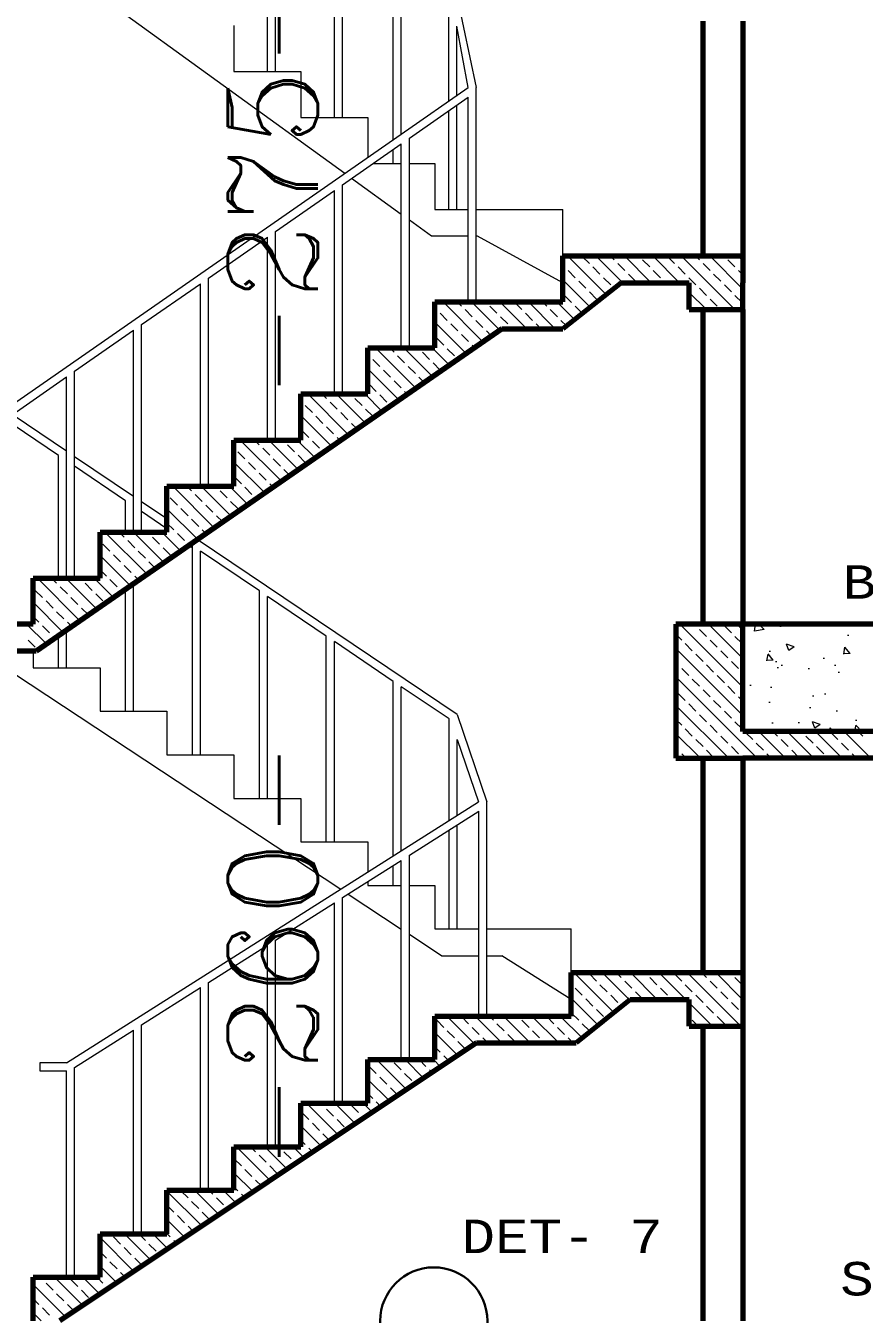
# Model space of a CAD drawing. Header units: millimetres. Extents: x 35860 to 71103, y -11298 to -8385.
# Drawn here: x 66642.8 to 66721, y -9694.9 to -9574.6 of the extents above; entities that cross this region are included whole.
import ezdxf
from ezdxf.enums import TextEntityAlignment as Align

# ---------------------------------------------------------------- set-up
doc = ezdxf.new("R2010")
doc.units = ezdxf.units.MM
doc.header["$MEASUREMENT"] = 0
doc.layers.get('0').update_dxf_attribs({"lineweight": 15})
for name, color, linetype, lineweight in [('02', 2, 'Continuous', 20), ('03_Yazı', 1, 'Continuous', 30), ('07', 3, 'Continuous', 70), ('Merd&Balkon', 40, 'Continuous', 20)]:
    doc.layers.add(name, color=color, linetype=linetype, lineweight=lineweight)
doc.styles.add('C', font='')
doc.styles.add('ROMANC', font='romanc', dxfattribs={"height": 0.11})
doc.styles.get('C').set_extended_font_data('Courier New Tur')

# ---------------------------------------------------------------- blocks, each defined once
blk = doc.blocks.new('DET_NO')
at = {"layer": '03_Yazı'}
blk.add_circle((0, 0), 20, dxfattribs=at)
at = {"layer": '03_Yazı', "style": 'C'}
blk.add_attdef('DET-1', text='', height=12.5, dxfattribs=at).set_placement((-30, 0), align=Align.MIDDLE_RIGHT)

msp = doc.modelspace()

# ---------------------------------------------------------------- hatches: boundary and pattern name
h = msp.add_hatch()
h.set_pattern_fill('AR-CONC', color=256, style=0)
h.set_pattern_definition([(130, (78945.861, -7164.8543), (-7.1726018, -0.6275213), [0.75, -8.25]), (185, (78945.861, -7164.854), (1.3875133, 7.5219213), [0.6, -6.6]), (79.5486, (78945.263, -7164.9066), (-5.785094, 6.8943954), [0.637402, -7.011421]), (133.8158, (78945.861, -7162.854), (-10.6724105, -1.65519), [1.125, -12.375]), (83.3644, (78944.971, -7162.992), (-9.346627, 9.741179), [0.956103, -10.51713]), (188.8158, (78945.861, -7162.854), (-9.346619, 9.741186), [0.9, -9.9]), (159, (78944.861, -7163.3543), (-5.9690705, -4.026189), [0.75, -8.25]), (214, (78944.861, -7163.354), (-2.4331533, 7.2515005), [0.6, -6.6]), (108.5486, (78944.3634, -7163.69), (-8.4022263, 3.225305), [0.637402, -7.011421]), (142.5, (78945.8608, -7164.8543), (-0.12159855, 3.32893854), [0, -6.52, 0, -6.7, 0, -6.625]), (172.5, (78945.861, -7164.8543), (-2.6306954, 3.9441171), [0, -3.82, 0, -6.37, 0, -2.525]), (212.5, (78948.0908, -7164.8543), (-5.33822436, -0.2255487), [0, -2.5, 0, -7.8, 0, -10.35]), (222.5, (78949.091, -7164.8543), (-5.8318617, 1.0010498), [0, -3.25, 0, -5.18, 0, -7.35])])
h.paths.add_polyline_path([(66709.72, -9561.73), (66709.72, -9571.73), (66752.22, -9571.73), (66752.22, -9561.73)])
h.paths.add_polyline_path([(66752.22, -9640.48), (66752.22, -9630.48), (66709.72, -9630.48), (66709.72, -9640.48)])

# ---------------------------------------------------------------- linework, layer by layer
for p, q in [((66693.07, -9597.15), (66692.93, -9597.01)), ((66696.96, -9599.72), (66693.36, -9596.12)), ((66695.39, -9596.82), (66694.73, -9596.16)), ((66696.38, -9597.82), (66695.72, -9597.15)), ((66698.51, -9598.62), (66696.01, -9596.12)), ((66697.71, -9596.49), (66697.33, -9596.12)), ((66698.7, -9597.49), (66698.04, -9596.82)), ((66701.16, -9598.62), (66698.66, -9596.12)), ((66700.03, -9596.16), (66699.99, -9596.12)), ((66701.02, -9597.15), (66700.36, -9596.49)), ((66703.81, -9598.62), (66701.31, -9596.12)), ((66703.34, -9596.82), (66702.68, -9596.16)), ((66704.34, -9597.82), (66703.68, -9597.15)), ((66708.96, -9601.12), (66703.96, -9596.12)), ((66705.66, -9596.49), (66705.29, -9596.12)), ((66706.66, -9597.49), (66706, -9596.82)), ((66709.72, -9599.22), (66706.62, -9596.12)), ((66707.99, -9596.16), (66707.94, -9596.12)), ((66708.98, -9597.15), (66708.32, -9596.49)), ((66709.72, -9596.57), (66709.27, -9596.12)), ((66695.48, -9600.89), (66692.93, -9598.34)), ((66694.06, -9598.15), (66693.4, -9597.49)), ((66697.38, -9598.81), (66696.72, -9598.15)), ((66699.7, -9598.48), (66699.04, -9597.82)), ((66702.02, -9598.15), (66701.36, -9597.49)), ((66705.33, -9598.81), (66704.67, -9598.15)), ((66707.65, -9598.48), (66706.99, -9597.82)), ((66709.72, -9597.89), (66709.31, -9597.49)), ((66695.06, -9599.14), (66694.4, -9598.48)), ((66696.05, -9600.14), (66695.39, -9599.47)), ((66702.49, -9598.62), (66702.35, -9598.48)), ((66706.31, -9601.12), (66704.72, -9599.52)), ((66706.33, -9599.81), (66705.66, -9599.14)), ((66708.65, -9599.47), (66707.99, -9598.81)), ((66685.46, -9604.13), (66681.74, -9600.41)), ((66683.46, -9600.8), (66683.07, -9600.41)), ((66687.03, -9603.04), (66684.39, -9600.41)), ((66685.78, -9600.47), (66685.72, -9600.41)), ((66686.77, -9601.46), (66686.11, -9600.8)), ((66689.55, -9602.91), (66687.05, -9600.41)), ((66689.09, -9601.13), (66688.43, -9600.47)), ((66692.2, -9602.91), (66689.7, -9600.41)), ((66691.41, -9600.8), (66691.02, -9600.41)), ((66694, -9602.06), (66692.35, -9600.41)), ((66693.73, -9600.47), (66693.07, -9599.81)), ((66694.73, -9601.46), (66694.06, -9600.8)), ((66707.32, -9600.8), (66706.66, -9600.14)), ((66709.64, -9600.47), (66708.98, -9599.81)), ((66681.14, -9601.13), (66680.97, -9600.96)), ((66682.13, -9602.13), (66681.47, -9601.46)), ((66684.45, -9601.8), (66683.79, -9601.13)), ((66687.77, -9602.46), (66687.1, -9601.8)), ((66690.09, -9602.13), (66689.42, -9601.46)), ((66692.41, -9601.8), (66691.74, -9601.13)), ((66704.99, -9601.12), (66704.72, -9600.85)), ((66683.89, -9605.21), (66680.97, -9602.29)), ((66683.13, -9603.12), (66682.46, -9602.46)), ((66685.45, -9602.79), (66684.78, -9602.13)), ((66686.24, -9603.59), (66685.78, -9603.12)), ((66688.22, -9602.91), (66688.1, -9602.79)), ((66690.87, -9602.91), (66690.42, -9602.46)), ((66693.26, -9602.65), (66692.74, -9602.13)), ((66681.8, -9604.45), (66681.14, -9603.78)), ((66684.12, -9604.12), (66683.46, -9603.45)), ((66674.84, -9605.44), (66674.72, -9605.32)), ((66679.19, -9608.47), (66675.43, -9604.71)), ((66677.16, -9605.11), (66676.76, -9604.71)), ((66678.15, -9606.1), (66677.49, -9605.44)), ((66680.76, -9607.38), (66678.08, -9604.71)), ((66679.48, -9604.78), (66679.41, -9604.71)), ((66680.47, -9605.77), (66679.81, -9605.11)), ((66682.33, -9606.3), (66680.73, -9604.71)), ((66682.79, -9605.44), (66682.13, -9604.78)), ((66684.68, -9604.67), (66684.45, -9604.45)), ((66677.62, -9609.55), (66674.72, -9606.65)), ((66675.83, -9606.44), (66675.17, -9605.77)), ((66676.83, -9607.43), (66676.17, -9606.77)), ((66679.15, -9607.1), (66678.49, -9606.44)), ((66681.47, -9606.77), (66680.81, -9606.1)), ((66677.82, -9608.42), (66677.16, -9607.76)), ((66679.97, -9607.92), (66679.48, -9607.43)), ((66672.92, -9612.8), (66669.12, -9609)), ((66670.86, -9609.42), (66670.44, -9609)), ((66674.49, -9611.72), (66671.77, -9609)), ((66673.18, -9609.09), (66673.1, -9609)), ((66676.06, -9610.64), (66674.42, -9609)), ((66675.5, -9608.76), (66674.84, -9608.09)), ((66676.5, -9609.75), (66675.83, -9609.09)), ((66678.41, -9609.01), (66678.15, -9608.76)), ((66668.54, -9609.75), (66668.47, -9609.68)), ((66669.54, -9610.74), (66668.87, -9610.08)), ((66671.86, -9610.41), (66671.19, -9609.75)), ((66674.18, -9610.08), (66673.51, -9609.42)), ((66675.17, -9611.08), (66674.51, -9610.41)), ((66676.84, -9610.09), (66676.83, -9610.08)), ((66671.35, -9613.89), (66668.47, -9611)), ((66670.53, -9611.74), (66669.87, -9611.08)), ((66672.85, -9611.41), (66672.19, -9610.74)), ((66669.2, -9613.06), (66668.54, -9612.4)), ((66671.52, -9612.73), (66670.86, -9612.07)), ((66673.71, -9612.26), (66673.18, -9611.74)), ((66662.24, -9614.06), (66662.22, -9614.03)), ((66666.65, -9617.14), (66662.81, -9613.3)), ((66664.56, -9613.73), (66664.13, -9613.3)), ((66668.22, -9616.06), (66665.46, -9613.3)), ((66666.88, -9613.4), (66666.78, -9613.3)), ((66667.88, -9614.39), (66667.22, -9613.73)), ((66669.79, -9614.97), (66668.11, -9613.3)), ((66670.2, -9614.06), (66669.54, -9613.4)), ((66672.14, -9613.35), (66671.86, -9613.06)), ((66663.24, -9615.05), (66662.58, -9614.39)), ((66665.56, -9614.72), (66664.9, -9614.06)), ((66666.55, -9615.72), (66665.89, -9615.05)), ((66668.87, -9615.38), (66668.21, -9614.72)), ((66670.57, -9614.43), (66670.53, -9614.39)), ((66665.09, -9618.23), (66662.22, -9615.36)), ((66664.23, -9616.05), (66663.57, -9615.38)), ((66665.23, -9617.04), (66664.56, -9616.38)), ((66667.44, -9616.6), (66666.88, -9616.05)), ((66660.38, -9621.48), (66656.5, -9617.59)), ((66658.27, -9618.04), (66657.82, -9617.59)), ((66661.95, -9620.4), (66659.15, -9617.59)), ((66660.59, -9617.71), (66660.47, -9617.59)), ((66663.52, -9619.31), (66661.8, -9617.59)), ((66662.91, -9617.37), (66662.24, -9616.71)), ((66665.87, -9617.68), (66665.56, -9617.37)), ((66656.94, -9619.36), (66656.28, -9618.7)), ((66659.26, -9619.03), (66658.6, -9618.37)), ((66661.58, -9618.7), (66660.92, -9618.04)), ((66663.9, -9618.37), (66663.24, -9617.71)), ((66664.3, -9618.77), (66664.23, -9618.7)), ((66658.82, -9622.56), (66655.97, -9619.72)), ((66657.94, -9620.36), (66657.27, -9619.69)), ((66660.26, -9620.03), (66659.59, -9619.36)), ((66662.58, -9619.69), (66661.91, -9619.03)), ((66656.61, -9621.68), (66655.97, -9621.04)), ((66658.93, -9621.35), (66658.27, -9620.69)), ((66661.17, -9620.94), (66660.59, -9620.36)), ((66654.12, -9625.82), (66650.18, -9621.89)), ((66651.97, -9622.35), (66651.51, -9621.89)), ((66655.68, -9624.73), (66652.84, -9621.89)), ((66654.29, -9622.01), (66654.16, -9621.89)), ((66655.28, -9623.01), (66654.62, -9622.35)), ((66657.25, -9623.65), (66655.49, -9621.89)), ((66657.6, -9622.68), (66656.94, -9622.01)), ((66659.6, -9622.02), (66659.26, -9621.68)), ((66650.64, -9623.67), (66649.98, -9623.01)), ((66652.96, -9623.34), (66652.3, -9622.68)), ((66656.28, -9624), (66655.62, -9623.34)), ((66658.03, -9623.11), (66657.94, -9623.01)), ((66652.55, -9626.9), (66649.72, -9624.07)), ((66651.64, -9624.67), (66650.97, -9624)), ((66653.96, -9624.33), (66653.29, -9623.67)), ((66654.9, -9625.28), (66654.29, -9624.67)), ((66650.31, -9625.99), (66649.72, -9625.4)), ((66652.63, -9625.66), (66651.97, -9625)), ((66653.33, -9626.36), (66652.96, -9625.99)), ((66647.85, -9630.16), (66643.87, -9626.18)), ((66645.67, -9626.65), (66645.2, -9626.18)), ((66646.67, -9627.65), (66646, -9626.99)), ((66649.41, -9629.07), (66646.52, -9626.18)), ((66647.99, -9626.32), (66647.85, -9626.18)), ((66648.99, -9627.32), (66648.32, -9626.65)), ((66650.98, -9627.99), (66649.18, -9626.18)), ((66651.31, -9626.99), (66650.64, -9626.32)), ((66646.28, -9631.24), (66643.47, -9628.43)), ((66644.35, -9627.98), (66643.68, -9627.32)), ((66645.34, -9628.97), (66644.68, -9628.31)), ((66647.66, -9628.64), (66647, -9627.98)), ((66649.98, -9628.31), (66649.32, -9627.65)), ((66651.76, -9627.44), (66651.64, -9627.32)), ((66646.33, -9629.97), (66645.67, -9629.31)), ((66648.63, -9629.61), (66647.99, -9628.97)), ((66644.71, -9632.32), (66642.86, -9630.48)), ((66644.01, -9630.3), (66643.47, -9629.76)), ((66645.01, -9631.29), (66644.35, -9630.63)), ((66647.06, -9630.7), (66646.67, -9630.3)), ((66709.72, -9636.34), (66703.85, -9630.48)), ((66705.33, -9630.63), (66705.18, -9630.48)), ((66709.72, -9633.69), (66706.5, -9630.48)), ((66708.65, -9631.29), (66707.99, -9630.63)), ((66709.72, -9631.04), (66709.16, -9630.48)), ((66643.68, -9632.62), (66643.02, -9631.96)), ((66645.5, -9631.78), (66645.34, -9631.63)), ((66704.01, -9631.96), (66703.47, -9631.42)), ((66706.33, -9631.63), (66705.66, -9630.96)), ((66707.32, -9632.62), (66706.66, -9631.96)), ((66709.64, -9632.29), (66708.98, -9631.63)), ((66709.72, -9638.99), (66703.47, -9632.74)), ((66705, -9632.95), (66704.34, -9632.29)), ((66708.32, -9633.61), (66707.65, -9632.95)), ((66703.68, -9634.28), (66703.47, -9634.07)), ((66706, -9633.95), (66705.33, -9633.28)), ((66706.99, -9634.94), (66706.33, -9634.28)), ((66709.31, -9634.61), (66708.65, -9633.95)), ((66711.05, -9642.98), (66703.47, -9635.4)), ((66704.67, -9635.27), (66704.01, -9634.61)), ((66705.66, -9636.27), (66705, -9635.6)), ((66707.99, -9635.94), (66707.32, -9635.27)), ((66709.72, -9635.02), (66709.64, -9634.94)), ((66706.66, -9637.26), (66706, -9636.6)), ((66708.98, -9636.93), (66708.32, -9636.27)), ((66708.4, -9642.98), (66703.47, -9638.05)), ((66704.34, -9637.59), (66703.68, -9636.93)), ((66705.33, -9638.59), (66704.67, -9637.92)), ((66707.65, -9638.26), (66706.99, -9637.59)), ((66709.72, -9637.67), (66709.31, -9637.26)), ((66706.33, -9639.58), (66705.66, -9638.92)), ((66708.65, -9639.25), (66707.99, -9638.59)), ((66704.01, -9639.91), (66703.47, -9639.37)), ((66705, -9640.91), (66704.34, -9640.24)), ((66707.32, -9640.58), (66706.66, -9639.91)), ((66709.64, -9640.24), (66708.98, -9639.58)), ((66713.7, -9642.98), (66711.2, -9640.48)), ((66712.96, -9640.91), (66712.53, -9640.48)), ((66716.35, -9642.98), (66713.85, -9640.48)), ((66715.28, -9640.58), (66715.18, -9640.48)), ((66719, -9642.98), (66716.5, -9640.48)), ((66721.66, -9642.98), (66719.16, -9640.48)), ((66720.91, -9640.91), (66720.48, -9640.48)), ((66705.75, -9642.98), (66703.47, -9640.7)), ((66706, -9641.9), (66705.33, -9641.24)), ((66708.32, -9641.57), (66707.65, -9640.91)), ((66710.64, -9641.24), (66709.97, -9640.58)), ((66711.63, -9642.23), (66710.97, -9641.57)), ((66713.95, -9641.9), (66713.29, -9641.24)), ((66716.27, -9641.57), (66715.61, -9640.91)), ((66718.59, -9641.24), (66717.93, -9640.58)), ((66719.59, -9642.23), (66718.92, -9641.57)), ((66703.68, -9642.23), (66703.47, -9642.03)), ((66704.42, -9642.98), (66704.01, -9642.56)), ((66706.99, -9642.9), (66706.33, -9642.23)), ((66709.31, -9642.56), (66708.65, -9641.9)), ((66712.37, -9642.98), (66711.96, -9642.56)), ((66714.95, -9642.9), (66714.28, -9642.23)), ((66717.27, -9642.56), (66716.6, -9641.9)), ((66720.33, -9642.98), (66719.92, -9642.56)), ((66709.72, -9642.98), (66709.64, -9642.9)), ((66717.68, -9642.98), (66717.6, -9642.9)), ((66697.66, -9666.71), (66693.93, -9662.98)), ((66696.05, -9663.78), (66695.39, -9663.11)), ((66699.13, -9665.53), (66696.58, -9662.98)), ((66698.37, -9663.45), (66697.9, -9662.98)), ((66701.73, -9665.48), (66699.23, -9662.98)), ((66700.69, -9663.11), (66700.55, -9662.98)), ((66704.38, -9665.48), (66701.88, -9662.98)), ((66704.01, -9663.78), (66703.34, -9663.11)), ((66709.53, -9667.98), (66704.53, -9662.98)), ((66706.33, -9663.45), (66705.86, -9662.98)), ((66709.72, -9665.51), (66707.18, -9662.98)), ((66708.65, -9663.11), (66708.51, -9662.98)), ((66693.73, -9664.11), (66693.68, -9664.05)), ((66694.73, -9665.1), (66694.06, -9664.44)), ((66697.05, -9664.77), (66696.38, -9664.11)), ((66699.37, -9664.44), (66698.7, -9663.78)), ((66701.69, -9664.11), (66701.02, -9663.45)), ((66702.68, -9665.1), (66702.02, -9664.44)), ((66705, -9664.77), (66704.34, -9664.11)), ((66707.32, -9664.44), (66706.66, -9663.78)), ((66709.64, -9664.11), (66708.98, -9663.45)), ((66696.2, -9667.9), (66693.68, -9665.38)), ((66695.72, -9666.1), (66695.06, -9665.43)), ((66698.04, -9665.77), (66697.38, -9665.1)), ((66700.36, -9665.43), (66699.7, -9664.77)), ((66703.05, -9665.48), (66703.01, -9665.43)), ((66706, -9665.77), (66705.33, -9665.1)), ((66708.32, -9665.43), (66707.65, -9664.77)), ((66694.4, -9667.42), (66693.73, -9666.76)), ((66696.72, -9667.09), (66696.05, -9666.43)), ((66698.4, -9666.12), (66698.37, -9666.1)), ((66706.88, -9667.98), (66704.72, -9665.81)), ((66706.99, -9666.76), (66706.33, -9666.1)), ((66709.31, -9666.43), (66708.65, -9665.77)), ((66709.72, -9666.84), (66709.64, -9666.76)), ((66681.8, -9668.09), (66681.14, -9667.42)), ((66684.69, -9669.65), (66682.08, -9667.04)), ((66684.12, -9667.75), (66683.46, -9667.09)), ((66685.11, -9668.75), (66684.45, -9668.09)), ((66687.23, -9669.54), (66684.73, -9667.04)), ((66686.44, -9667.42), (66686.06, -9667.04)), ((66687.43, -9668.42), (66686.77, -9667.75)), ((66689.88, -9669.54), (66687.38, -9667.04)), ((66688.76, -9667.09), (66688.71, -9667.04)), ((66689.76, -9668.09), (66689.09, -9667.42)), ((66692.53, -9669.54), (66690.03, -9667.04)), ((66692.08, -9667.75), (66691.41, -9667.09)), ((66693.07, -9668.75), (66692.41, -9668.09)), ((66694.73, -9669.08), (66692.68, -9667.04)), ((66695.39, -9668.42), (66694.73, -9667.75)), ((66705.55, -9667.98), (66705, -9667.42)), ((66707.99, -9667.75), (66707.32, -9667.09)), ((66683.1, -9670.71), (66680.97, -9668.58)), ((66682.79, -9669.08), (66682.13, -9668.42)), ((66685.9, -9669.54), (66685.45, -9669.08)), ((66688.43, -9669.41), (66687.77, -9668.75)), ((66690.75, -9669.08), (66690.09, -9668.42)), ((66693.86, -9669.54), (66693.4, -9669.08)), ((66681.47, -9670.41), (66680.97, -9669.91)), ((66683.79, -9670.08), (66683.13, -9669.41)), ((66691.21, -9669.54), (66691.08, -9669.41)), ((66675.5, -9672.4), (66674.84, -9671.73)), ((66678.33, -9673.9), (66675.53, -9671.1)), ((66677.82, -9672.06), (66677.16, -9671.4)), ((66679.92, -9672.84), (66678.19, -9671.1)), ((66680.14, -9671.73), (66679.51, -9671.1)), ((66681.51, -9671.78), (66680.84, -9671.1)), ((66682.31, -9671.24), (66681.8, -9670.74)), ((66676.74, -9674.96), (66674.72, -9672.94)), ((66676.5, -9673.39), (66675.83, -9672.73)), ((66678.82, -9673.06), (66678.15, -9672.4)), ((66680.72, -9672.31), (66680.47, -9672.06)), ((66677.49, -9674.38), (66676.83, -9673.72)), ((66671.97, -9678.14), (66668.99, -9675.16)), ((66670.53, -9675.38), (66670.32, -9675.16)), ((66673.56, -9677.08), (66671.64, -9675.16)), ((66675.15, -9676.02), (66674.29, -9675.16)), ((66675.17, -9674.72), (66674.72, -9674.26)), ((66675.94, -9675.49), (66675.5, -9675.05)), ((66669.2, -9676.7), (66668.54, -9676.04)), ((66671.52, -9676.37), (66670.86, -9675.71)), ((66673.85, -9676.04), (66673.18, -9675.38)), ((66674.35, -9676.55), (66674.18, -9676.37)), ((66670.38, -9679.2), (66668.47, -9677.29)), ((66670.2, -9677.7), (66669.54, -9677.04)), ((66672.52, -9677.37), (66671.86, -9676.7)), ((66668.87, -9679.02), (66668.47, -9678.62)), ((66671.17, -9678.67), (66670.53, -9678.03)), ((66665.6, -9682.38), (66662.45, -9679.23)), ((66664.23, -9679.69), (66663.77, -9679.23)), ((66665.23, -9680.68), (66664.56, -9680.02)), ((66667.19, -9681.32), (66665.1, -9679.23)), ((66666.55, -9679.36), (66666.42, -9679.23)), ((66667.55, -9680.35), (66666.88, -9679.69)), ((66668.78, -9680.26), (66667.75, -9679.23)), ((66669.58, -9679.73), (66669.2, -9679.36)), ((66662.91, -9681.01), (66662.24, -9680.35)), ((66663.9, -9682.01), (66663.24, -9681.34)), ((66666.22, -9681.68), (66665.56, -9681.01)), ((66667.99, -9680.79), (66667.88, -9680.68)), ((66664.01, -9683.44), (66662.22, -9681.65)), ((66664.81, -9682.91), (66664.23, -9682.34)), ((66659.24, -9686.63), (66655.97, -9683.36)), ((66657.94, -9684), (66657.27, -9683.33)), ((66660.83, -9685.57), (66658.55, -9683.29)), ((66660.26, -9683.66), (66659.88, -9683.29)), ((66662.42, -9684.5), (66661.21, -9683.29)), ((66662.58, -9683.33), (66662.22, -9682.98)), ((66663.22, -9683.97), (66662.91, -9683.66)), ((66656.61, -9685.32), (66655.97, -9684.68)), ((66658.93, -9684.99), (66658.27, -9684.33)), ((66661.25, -9684.66), (66660.59, -9684)), ((66657.65, -9687.69), (66655.97, -9686.01)), ((66657.6, -9686.32), (66656.94, -9685.65)), ((66659.92, -9685.99), (66659.26, -9685.32)), ((66661.63, -9685.04), (66661.58, -9684.99)), ((66654.47, -9689.81), (66652.01, -9687.35)), ((66653.96, -9687.97), (66653.34, -9687.35)), ((66656.06, -9688.75), (66654.66, -9687.35)), ((66656.28, -9687.64), (66655.97, -9687.33)), ((66658.44, -9687.16), (66657.94, -9686.65)), ((66652.88, -9690.87), (66649.72, -9687.71)), ((66651.64, -9688.31), (66650.97, -9687.64)), ((66654.95, -9688.97), (66654.29, -9688.31)), ((66656.85, -9688.22), (66656.61, -9687.97)), ((66650.31, -9689.63), (66649.72, -9689.04)), ((66652.63, -9689.3), (66651.97, -9688.64)), ((66653.63, -9690.29), (66652.96, -9689.63)), ((66651.29, -9691.93), (66649.72, -9690.36)), ((66651.31, -9690.63), (66650.64, -9689.96)), ((66652.08, -9691.4), (66651.64, -9690.96)), ((66646.51, -9695.11), (66643.47, -9692.07)), ((66644.35, -9691.62), (66644.14, -9691.41)), ((66645.34, -9692.61), (66644.68, -9691.95)), ((66648.1, -9694.05), (66645.47, -9691.41)), ((66647.66, -9692.28), (66647, -9691.62)), ((66649.69, -9692.99), (66648.12, -9691.41)), ((66649.98, -9691.95), (66649.44, -9691.41)), ((66646.33, -9693.61), (66645.67, -9692.95)), ((66648.65, -9693.28), (66647.99, -9692.61)), ((66650.49, -9692.46), (66650.31, -9692.28)), ((66644.01, -9693.94), (66643.47, -9693.39)), ((66645.01, -9694.93), (66644.35, -9694.27)), ((66647.31, -9694.58), (66646.67, -9693.94)), ((66644.22, -9695.48), (66643.47, -9694.72))]:
    msp.add_line(p, q)
at = {"layer": '02'}
for p, q in [((66665.34, -9578.91), (66665.34, -9560.41)), ((66666.09, -9578.91), (66666.09, -9560.93)), ((66671.59, -9583.2), (66671.59, -9564.76)), ((66672.34, -9583.2), (66672.34, -9565.28)), ((66677.09, -9585.28), (66677.09, -9568.59)), ((66677.84, -9584.76), (66677.84, -9569.11)), ((66683.02, -9571.79), (66684.84, -9580.41)), ((66682.27, -9581.68), (66682.27, -9572.18)), ((66684.09, -9580.41), (66683.02, -9574.69)), ((66683.02, -9581.16), (66683.02, -9574.69)), ((66677.84, -9584.76), (66684.09, -9580.41)), ((66678.59, -9585.15), (66684.09, -9581.32)), ((66684.09, -9600.41), (66684.09, -9581.32)), ((66684.84, -9600.41), (66684.84, -9580.41)), ((66682.27, -9591.79), (66682.27, -9582.59)), ((66683.02, -9591.79), (66683.02, -9582.07)), ((66640.85, -9610.48), (66677.84, -9584.76)), ((66677.84, -9584.76), (66677.84, -9584.71)), ((66678.59, -9604.71), (66678.59, -9585.15)), ((66672.34, -9589.49), (66677.84, -9585.67)), ((66677.84, -9604.71), (66677.84, -9585.67)), ((66677.84, -9587.5), (66677.84, -9585.67)), ((66677.84, -9587.5), (66677.84, -9585.67)), ((66672.34, -9609), (66672.34, -9589.49)), ((66666.09, -9593.84), (66671.59, -9590.02)), ((66671.59, -9609), (66671.59, -9590.02)), ((66659.84, -9598.19), (66665.34, -9594.36)), ((66665.34, -9613.3), (66665.34, -9594.36)), ((66666.09, -9613.3), (66666.09, -9593.84)), ((66659.84, -9617.59), (66659.84, -9598.19)), ((66653.59, -9602.53), (66659.09, -9598.71)), ((66659.09, -9617.59), (66659.09, -9598.71)), ((66647.34, -9606.88), (66652.84, -9603.05)), ((66652.84, -9621.89), (66652.84, -9603.05)), ((66653.59, -9621.89), (66653.59, -9602.53)), ((66677.84, -9604.71), (66677.84, -9602.71)), ((66641.6, -9610.87), (66646.59, -9607.4)), ((66646.59, -9626.18), (66646.59, -9607.4)), ((66647.34, -9626.18), (66647.34, -9606.88)), ((66646.59, -9614.34), (66641.6, -9610.98)), ((66645.84, -9614.74), (66641.6, -9611.89)), ((66645.84, -9626.18), (66645.84, -9614.74)), ((66646.59, -9626.18), (66646.59, -9614.54)), ((66652.84, -9618.56), (66647.34, -9614.85)), ((66652.09, -9618.96), (66647.34, -9615.75)), ((66652.84, -9621.89), (66652.84, -9618.6)), ((66652.09, -9621.89), (66652.09, -9618.96)), ((66655.97, -9620.66), (66653.59, -9619.06)), ((66655.97, -9621.57), (66653.59, -9619.97)), ((66658.34, -9642.66), (66658.34, -9623.17)), ((66683.05, -9638.91), (66658.8, -9622.57)), ((66659.09, -9642.66), (66659.09, -9623.67)), ((66664.59, -9627.38), (66659.09, -9623.67)), ((66652.09, -9638.6), (66652.09, -9627.22)), ((66652.84, -9638.6), (66652.84, -9626.7)), ((66664.59, -9646.73), (66664.59, -9627.38)), ((66665.34, -9646.73), (66665.34, -9627.89)), ((66670.84, -9631.59), (66665.34, -9627.89)), ((66645.84, -9634.54), (66645.84, -9631.54)), ((66646.59, -9634.54), (66646.59, -9631.02)), ((66670.84, -9650.79), (66670.84, -9631.59)), ((66671.59, -9650.79), (66671.59, -9632.1)), ((66677.09, -9635.81), (66671.59, -9632.1)), ((66677.09, -9634.9), (66677.09, -9634.85)), ((66677.09, -9652.1), (66677.09, -9635.81)), ((66682.3, -9639.31), (66677.84, -9636.31)), ((66677.84, -9651.62), (66677.84, -9636.31)), ((66683.05, -9638.91), (66685.83, -9647.04)), ((66682.3, -9648.8), (66682.3, -9639.31)), ((66683.05, -9648.32), (66683.05, -9641.23)), ((66683.05, -9641.23), (66685.04, -9647.06)), ((66646.59, -9671.41), (66685.04, -9647.06)), ((66685.83, -9667.04), (66685.83, -9647.04)), ((66678.59, -9652.03), (66685.08, -9647.93)), ((66685.08, -9667.04), (66685.08, -9647.93)), ((66682.3, -9658.91), (66682.3, -9649.69)), ((66683.05, -9658.91), (66683.05, -9649.21)), ((66678.59, -9671.1), (66678.59, -9652.03)), ((66672.34, -9655.99), (66677.84, -9652.51)), ((66677.09, -9654.85), (66677.09, -9652.98)), ((66677.84, -9671.1), (66677.84, -9652.51)), ((66677.84, -9654.85), (66677.84, -9652.51)), ((66672.34, -9675.16), (66672.34, -9655.99)), ((66666.09, -9659.95), (66671.59, -9656.47)), ((66671.59, -9675.16), (66671.59, -9656.47)), ((66659.84, -9663.91), (66665.34, -9660.43)), ((66665.34, -9679.23), (66665.34, -9660.43)), ((66666.09, -9679.23), (66666.09, -9659.95)), ((66653.59, -9667.87), (66659.09, -9664.38)), ((66659.09, -9683.29), (66659.09, -9664.38)), ((66659.84, -9683.29), (66659.84, -9663.91)), ((66653.59, -9687.35), (66653.59, -9667.87)), ((66647.34, -9671.83), (66652.84, -9668.34)), ((66652.84, -9687.35), (66652.84, -9668.34)), ((66646.59, -9671.41), (66644.09, -9671.41)), ((66644.09, -9671.41), (66644.09, -9672.16)), ((66644.09, -9672.16), (66646.59, -9672.16)), ((66646.59, -9691.41), (66646.59, -9672.16)), ((66647.34, -9691.41), (66647.34, -9671.83))]:
    msp.add_line(p, q, dxfattribs=at)
at = {"layer": '07'}
for p, q in [((66705.97, -9574.23), (66705.97, -9596.12)), ((66709.72, -9574.23), (66709.72, -9596.12)), ((66692.93, -9600.41), (66692.93, -9596.12)), ((66692.93, -9596.12), (66709.72, -9596.12)), ((66709.72, -9596.12), (66709.72, -9598.62)), ((66698.35, -9598.62), (66692.93, -9602.91)), ((66698.35, -9598.62), (66704.72, -9598.62)), ((66704.72, -9601.12), (66704.72, -9598.62)), ((66709.72, -9601.12), (66709.72, -9598.62)), ((66680.97, -9604.71), (66680.97, -9600.41)), ((66680.97, -9600.41), (66687.22, -9600.41)), ((66687.22, -9600.41), (66692.93, -9600.41)), ((66704.72, -9601.12), (66709.72, -9601.12)), ((66705.97, -9601.12), (66705.97, -9630.48)), ((66709.72, -9601.12), (66709.72, -9630.48)), ((66687.22, -9602.91), (66643.77, -9632.98)), ((66687.22, -9602.91), (66692.93, -9602.91)), ((66674.72, -9609), (66674.72, -9604.71)), ((66674.72, -9604.71), (66680.97, -9604.71)), ((66668.47, -9613.3), (66668.47, -9609)), ((66668.47, -9609), (66674.72, -9609)), ((66662.22, -9617.59), (66662.22, -9613.3)), ((66662.22, -9613.3), (66668.47, -9613.3)), ((66655.97, -9621.89), (66655.97, -9617.59)), ((66655.97, -9617.59), (66662.22, -9617.59)), ((66649.72, -9626.18), (66649.72, -9621.89)), ((66649.72, -9621.89), (66655.97, -9621.89)), ((66658.34, -9623.17), (66658.14, -9623.03)), ((66643.47, -9630.48), (66643.47, -9626.18)), ((66643.47, -9626.18), (66649.72, -9626.18)), ((66643.47, -9630.48), (66533.47, -9630.48)), ((66709.72, -9630.48), (66703.47, -9630.48)), ((66709.72, -9630.48), (66703.47, -9630.48)), ((66703.47, -9630.48), (66703.47, -9632.98)), ((66709.72, -9640.48), (66709.72, -9630.48)), ((66752.22, -9630.48), (66709.72, -9630.48)), ((66643.77, -9632.98), (66618.47, -9632.98)), ((66703.47, -9632.98), (66703.47, -9642.98)), ((66752.22, -9640.48), (66709.72, -9640.48)), ((66703.47, -9642.98), (66709.72, -9642.98)), ((66705.97, -9642.98), (66705.97, -9662.98)), ((66709.72, -9642.98), (66709.72, -9662.98)), ((66752.22, -9642.98), (66709.72, -9642.98)), ((66693.68, -9667.04), (66693.68, -9662.98)), ((66693.68, -9662.98), (66709.72, -9662.98)), ((66709.72, -9662.98), (66709.72, -9667.98)), ((66699.2, -9665.48), (66694.16, -9669.54)), ((66699.2, -9665.48), (66704.72, -9665.48)), ((66704.72, -9667.98), (66704.72, -9665.48)), ((66680.97, -9671.1), (66680.97, -9667.04)), ((66680.97, -9667.04), (66693.68, -9667.04)), ((66704.72, -9667.98), (66709.72, -9667.98)), ((66705.97, -9667.98), (66705.97, -9695.48)), ((66709.72, -9667.98), (66709.72, -9695.48)), ((66684.87, -9669.54), (66645.97, -9695.48)), ((66684.87, -9669.54), (66694.16, -9669.54)), ((66674.72, -9675.16), (66674.72, -9671.1)), ((66674.72, -9671.1), (66680.97, -9671.1)), ((66668.47, -9679.23), (66668.47, -9675.16)), ((66668.47, -9675.16), (66674.72, -9675.16)), ((66662.22, -9683.29), (66662.22, -9679.23)), ((66662.22, -9679.23), (66668.47, -9679.23)), ((66655.97, -9687.35), (66655.97, -9683.29)), ((66655.97, -9683.29), (66662.22, -9683.29)), ((66649.72, -9691.41), (66649.72, -9687.35)), ((66649.72, -9687.35), (66655.97, -9687.35)), ((66643.47, -9695.48), (66643.47, -9691.41)), ((66643.47, -9691.41), (66649.72, -9691.41))]:
    msp.add_line(p, q, dxfattribs=at)
at = {"layer": 'Merd&Balkon'}
for p, q in [((66672.56, -9588.43), (66639.11, -9564.23)), ((66662.22, -9574.61), (66662.22, -9578.91)), ((66662.22, -9578.91), (66668.47, -9578.91)), ((66668.47, -9578.91), (66668.47, -9583.2)), ((66668.47, -9583.2), (66674.72, -9583.2)), ((66674.72, -9583.2), (66674.72, -9586.93)), ((66677.09, -9587.5), (66677.09, -9586.19)), ((66675.22, -9587.5), (66677.84, -9587.5)), ((66678.59, -9587.5), (66680.97, -9587.5)), ((66680.97, -9587.5), (66680.97, -9591.79)), ((66677.84, -9592.26), (66673.2, -9588.9)), ((66680.97, -9591.79), (66684.09, -9591.79)), ((66684.84, -9591.79), (66687.22, -9591.79)), ((66687.22, -9591.79), (66692.93, -9591.79)), ((66692.93, -9596.12), (66692.93, -9591.79)), ((66680.65, -9594.29), (66678.59, -9592.8)), ((66682.65, -9594.29), (66680.65, -9594.29)), ((66684.09, -9594.29), (66682.65, -9594.29)), ((66684.94, -9594.29), (66684.84, -9594.29)), ((66692.93, -9598.62), (66684.94, -9594.29)), ((66638.47, -9632.98), (66672.2, -9655.2)), ((66643.47, -9632.98), (66643.47, -9634.54)), ((66643.47, -9634.54), (66649.72, -9634.54)), ((66649.72, -9634.54), (66649.72, -9638.6)), ((66649.72, -9638.6), (66655.97, -9638.6)), ((66655.97, -9638.6), (66655.97, -9642.66)), ((66655.97, -9642.66), (66662.22, -9642.66)), ((66662.22, -9642.66), (66662.22, -9646.73)), ((66662.22, -9646.73), (66668.47, -9646.73)), ((66668.47, -9646.73), (66668.47, -9650.79)), ((66668.47, -9650.79), (66674.72, -9650.79)), ((66674.72, -9650.79), (66674.72, -9653.6)), ((66674.72, -9654.49), (66674.72, -9654.85)), ((66674.72, -9654.85), (66677.84, -9654.85)), ((66678.59, -9654.85), (66680.97, -9654.85)), ((66680.97, -9654.85), (66680.97, -9658.91)), ((66672.88, -9655.65), (66677.84, -9658.92)), ((66678.59, -9659.41), (66681.63, -9661.41)), ((66680.97, -9658.91), (66685.08, -9658.91)), ((66685.83, -9658.91), (66687.22, -9658.91)), ((66687.22, -9658.91), (66693.68, -9658.91)), ((66693.68, -9662.98), (66693.68, -9658.91)), ((66693.68, -9662.98), (66693.68, -9658.91)), ((66681.63, -9661.41), (66685.08, -9661.41)), ((66685.83, -9661.41), (66687.22, -9661.41)), ((66693.68, -9665.48), (66687.22, -9661.41))]:
    msp.add_line(p, q, dxfattribs=at)

# ---------------------------------------------------------------- block references
at = {"layer": '03_Yazı'}
ref = msp.add_blockref('DET_NO', (66680.87, -9695.48), dxfattribs=dict(at, xscale=-0.25, yscale=0.25, zscale=0.25))
ref.add_attrib('DET-1', 'DET- 7', dxfattribs={"height": 3.125, "style": 'C'}).set_placement((66702.25, -9687.59), align=Align.MIDDLE_RIGHT)

# ---------------------------------------------------------------- texts
at = {"layer": '03_Yazı', "style": 'ROMANC'}
for s, p in [('-275-', (66670.05, -9609.63)), ('-260-', (66670.05, -9681.6))]:
    msp.add_text(s, height=8.4, rotation=90, dxfattribs=at).set_placement(p)
at = {"layer": '03_Yazı', "style": 'C'}
for tag, p in [('BANYO+WC', (66731.55, -9626.54)), ('SUDEPOSU', (66731.33, -9691.54))]:
    msp.add_attdef(tag, text='A:10.00m2', height=3.125, dxfattribs=at).set_placement(p, align=Align.MIDDLE_CENTER)

doc.saveas('drawing.dxf')
